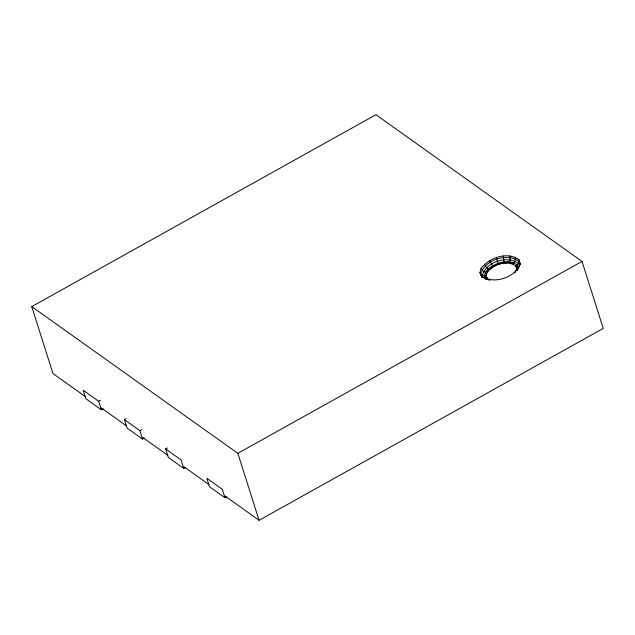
<?xml version="1.0" encoding="UTF-8"?>
<svg xmlns="http://www.w3.org/2000/svg" width="635" height="635" viewBox="0 0 635 635"><rect width="100%" height="100%" fill="white"/><g stroke="black" fill="none" stroke-linecap="round" stroke-linejoin="round"><path stroke-width="0.95" d="M484.251 278.567L489.823 280.13L487.521 278.559L486.394 276.558L486.513 274.114L487.831 271.447L488.283 268.843C495.991 262.842 508.524 258.413 517.081 264.97L518.176 267.93L517.469 270.51M518.898 259.651L520.359 264.731L518.898 259.651C507.23 251.262 489.133 257.659 481.06 268.454L483.402 271.407L485.434 272.336L487.831 271.447C494.316 264.271 506.928 259.818 515.414 265.771L516.469 267.795L516.279 270.264L514.898 272.915M479.941 272.558L482.005 277.431L479.941 272.558L481.06 268.454M520.2 263.192C515.945 277.789 493.482 284.766 481.251 276.098M513.175 264.168L515.152 260.89L515.318 257.104M483.275 277.67L482.37 275.209C486.315 261.683 507.127 255.214 518.47 263.247L519.676 266.533L518.176 267.93L515.509 265.954L518.47 263.247L519.073 261.247C507.024 252.706 484.918 259.58 480.719 273.947L482.37 275.209L486.394 276.558M496.308 257.683L498.181 263.327L494.403 266.224L492.712 265.716L490.196 268.954L488.283 268.843L485.434 272.336L484.497 275.765L485.592 278.725L487.521 278.559M502.428 263.462L504.031 261.961L503.293 256.056M85.32 396.581L52.991 373.563L31.75 306.594L375.928 114.713L582.009 261.437L603.25 328.406L259.072 520.287L225.131 496.118M103.068 408.773L101.338 409.742L85.884 398.74L83.193 390.263L98.655 401.264L100.378 400.296M144.288 438.118L142.557 439.087L127.103 428.077L124.412 419.608L126.143 418.64M124.412 419.608L139.867 430.609L141.597 429.641M185.499 467.463L183.769 468.432L168.315 457.422L165.624 448.945L167.354 447.985M31.75 306.594L237.831 453.319L582.009 261.437M224.988 497.776L222.298 489.299L206.843 478.29L209.534 486.767L224.988 497.776L226.719 496.808M515.414 265.771L517.081 264.97M506.73 263.017L509.556 261.795L510.127 259.731L509.897 255.857M485.592 278.725L487.347 278.257L484.497 275.765L486.442 275.598L485.434 272.336L486.513 274.114M514.088 262.842L510.453 263.295L509.556 261.795L503.809 263.319L504.031 261.961L498.594 264.47L498.181 263.327L498.237 264.565M516.469 267.795L518.176 267.93L516.406 268.621L516.961 270.454M165.624 448.945L181.086 459.954L183.769 468.432M101.481 408.091L126.532 425.926M142.7 437.428L167.751 455.271M183.912 466.773L208.963 484.616M488.283 268.843L486.569 267.533L484.473 264.279M493.689 266.613L491.474 264.073L489.768 260.541M237.831 453.319L259.072 520.287M139.867 430.609L142.557 439.087M98.655 401.264L101.338 409.742"/></g></svg>
